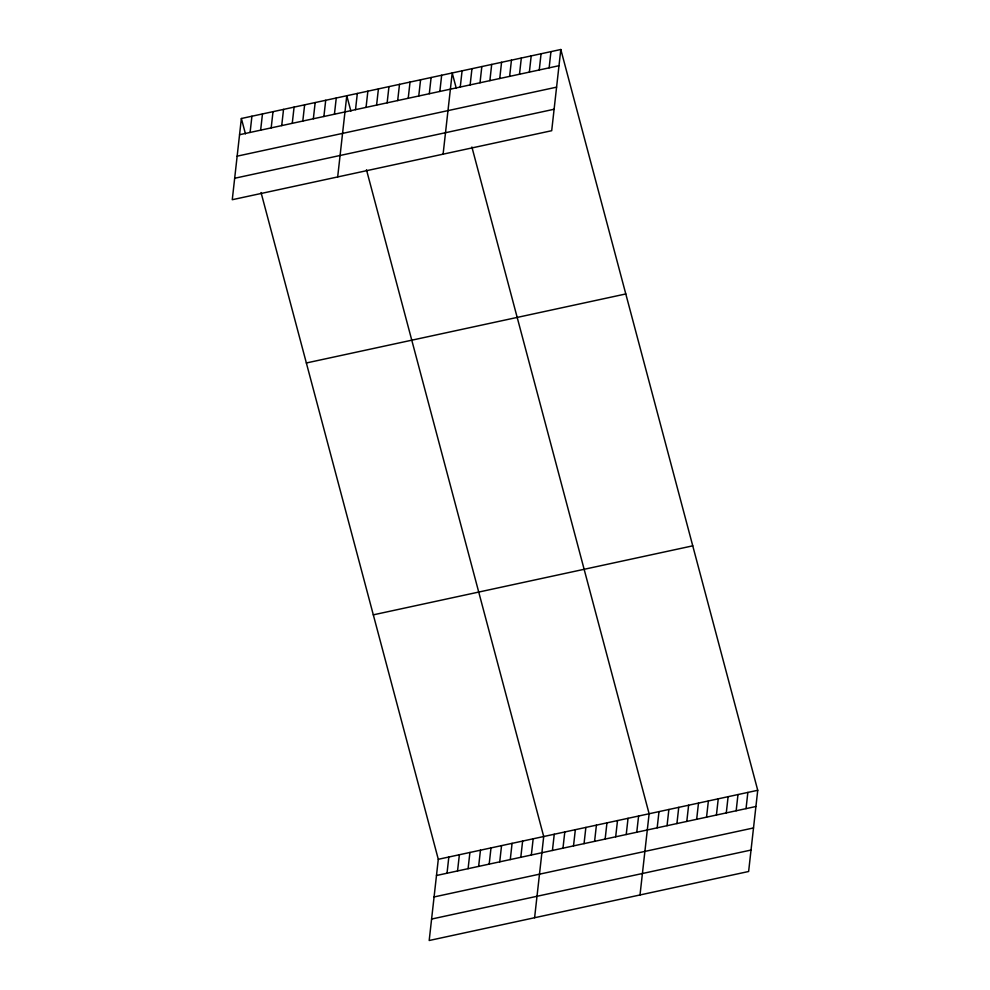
<?xml version="1.0" encoding="UTF-8"?>
<svg xmlns="http://www.w3.org/2000/svg" width="990" height="990" viewBox="0 0 990 990"><rect width="100%" height="100%" fill="white"/><g stroke="black" fill="none" stroke-linecap="round" stroke-linejoin="round"><path stroke-width="1.49" d="M241.374 118.503L232.266 199.708L551.702 130.705L560.81 49.5L241.374 118.503L245.458 133.873M250.099 132.437L251.918 116.226M260.642 130.16L262.461 113.949M271.186 127.883L273.005 111.672M281.717 125.606L283.536 109.395M292.26 123.329L294.079 107.118M302.804 121.052L304.623 104.841M313.347 118.775L315.167 102.564M323.891 116.498L325.71 100.287M334.434 114.221L336.254 98.01M337.677 176.938L346.785 95.733L350.881 111.103M355.509 109.667L357.328 93.456M366.053 107.39L367.872 91.179M376.596 105.113L378.415 88.902M387.139 102.836L388.959 86.625M397.683 100.559L399.502 84.348M408.226 98.282L410.033 82.071M418.758 96.005L420.577 79.794M429.301 93.728L431.12 77.517M439.845 91.451L441.664 75.24M443.099 154.168L452.207 72.963L456.291 88.333M460.263 87.033L462.082 70.835M470.139 84.905L471.958 68.694M480.014 82.776L481.821 66.565M489.877 80.635L491.696 64.437M499.752 78.507L501.571 62.296M509.627 76.379L511.446 60.167M519.503 74.238L521.322 58.026M261.051 192.543L438.298 859.295L429.19 940.5L748.626 871.497L757.734 790.292L560.81 49.5M529.378 72.109L531.197 55.898M447.022 873.23L448.829 857.018M539.253 69.981L541.072 53.769M457.553 870.952L459.372 854.741M549.128 67.84L550.947 51.629M468.097 868.676L469.916 852.464M478.64 866.399L480.459 850.187M489.184 864.121L491.003 847.91M499.727 861.845L501.546 845.633M510.271 859.568L512.077 843.356M520.802 857.291L522.621 841.079M531.345 855.014L533.164 838.802M534.6 917.73L543.708 836.525L366.473 169.773M552.432 850.46L554.251 834.248M562.976 848.183L564.795 831.971M573.519 845.905L575.339 829.694M584.05 843.629L585.87 827.417M594.594 841.351L596.413 825.14M605.138 839.074L606.957 822.863M615.681 836.798L617.5 820.586M626.225 834.521L628.044 818.309M636.768 832.244L638.587 816.032M640.01 894.96L649.118 813.755L471.884 147.003M657.174 827.826L658.994 811.627M667.05 825.697L668.869 809.486M676.925 823.569L678.744 807.357M686.8 821.428L688.619 805.229M696.675 819.299L698.495 803.088M706.551 817.171L708.37 800.96M716.426 815.03L718.245 798.831M726.289 812.901L728.108 796.69M736.164 810.773L737.983 794.562M746.039 808.632L747.858 792.421M239.555 134.714L558.991 65.711M237.154 156.16L556.59 87.157M234.667 178.262L554.115 109.247M306.356 362.971L625.804 293.956M373.304 614.84L692.752 545.837M438.298 859.295L757.734 790.292M436.479 875.507L755.915 806.504M434.065 896.952L753.514 827.949M431.591 919.054L751.026 850.051"/></g></svg>
